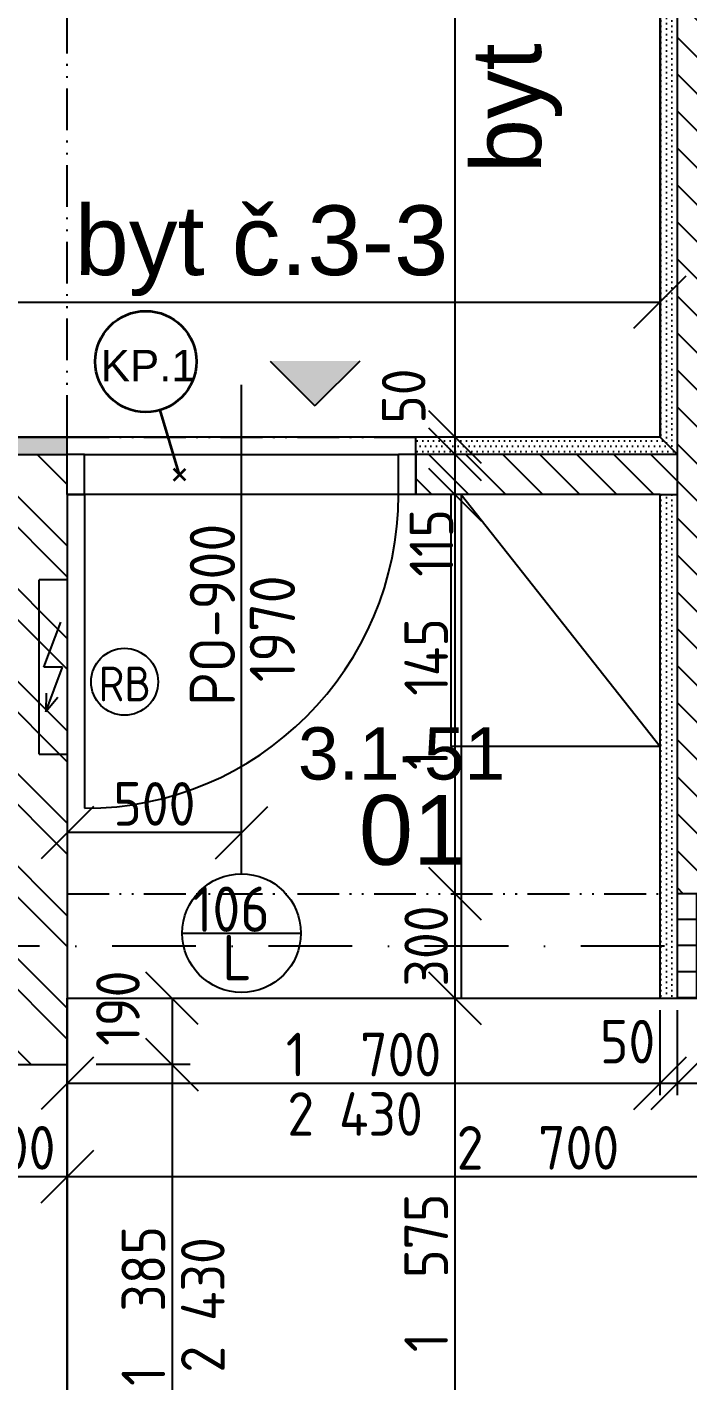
# Model space of a CAD drawing. Extents: x 4511820 to 5180432, y -1526536 to -944957.
# Drawn here: x 5027506 to 5029401, y -1163822 to -1159938 of the extents above; entities that cross this region are included whole.
import ezdxf

# ---------------------------------------------------------------- set-up
doc = ezdxf.new("R2010")
doc.units = 0
doc.header["$MEASUREMENT"] = 0
doc.linetypes.add('ACAD_ISO12W100', pattern=[22, 12, -3, 0.5, -3, 0.5, -3])
doc.linetypes.add('BODKOCIARKOVANA_3', pattern=[5.6, 3, -1.3, 0, -1.3])
doc.layers.get('0').update_dxf_attribs({"linetype": 'CONTINUOUS'})
doc.layers.get('Defpoints').update_dxf_attribs({"color": 61, "linetype": 'CONTINUOUS'})
for name, color, linetype in [('DVERE', 45, 'CONTINUOUS'), ('KÓTY', 4, 'CONTINUOUS'), ('MÚRY', 1, 'CONTINUOUS'), ('osi', 253, 'CONTINUOUS'), ('Plochy', 41, 'CONTINUOUS'), ('POPIS', 7, 'CONTINUOUS'), ('TENKÁ', 7, 'CONTINUOUS'), ('ZARIADENIE', 47, 'CONTINUOUS'), ('ZZ-elektro', 221, 'CONTINUOUS'), ('ŠRAFY', 82, 'CONTINUOUS')]:
    doc.layers.add(name, color=color, linetype=linetype)
doc.layers.add('preklady', color=74, linetype='CONTINUOUS', lineweight=35)
doc.styles.add('ARIAL', font='arial.ttf')
doc.styles.add('Style-Arial', font='arial.ttf')
doc.styles.add('STYLE1', font='isocp.shx')
doc.dimstyles.new('STANDARD-50', dxfattribs={"dimtxt": 125, "dimasz": 150, "dimexe": 10, "dimexo": 200, "dimgap": 20, "dimtad": 1, "dimdsep": 46, "dimlunit": 6, "dimtxsty": 'STYLE1', "dimblk1": 'OBLIQUE', "dimblk2": 'OBLIQUE', "dimsah": 1, "dimcen": 2.5, "dimse1": 1, "dimse2": 1, "dimadec": 0, "dimazin": 0, "dimtfac": 1, "dimtmove": 1, "dimatfit": 3, "dimldrblk": 'OBLIQUE', "dimfxl": 1, "dimtolj": 1, "dimtzin": 0, "dimarcsym": 0})
pattern_1 = [(135, (-2976355.03, 198812.926), (-53.0330086, -53.0330086), [])]

# ---------------------------------------------------------------- blocks, each defined once
blk = doc.blocks.new('_OBLIQUE')
at = {"color": 0, "linetype": 'ByBlock'}
blk.add_line((-0.5, -0.5), (0.5, 0.5), dxfattribs=at)
blk = doc.blocks.new('*D18983')
at = {"layer": 'Defpoints', "color": 0}
for p in [(5027321, -1163235.5), (5027621, -1163235.5), (5027621, -1163235.5)]:
    blk.add_point(p, dxfattribs=at)
at = {"layer": 'KÓTY', "color": 0, "lineweight": -2}
blk.add_line((5027321, -1163235.5), (5027621, -1163235.5), dxfattribs=at)
at = {"layer": 'KÓTY', "color": 0, "linetype": 'ByBlock', "lineweight": -2, "xscale": 150, "yscale": 150, "zscale": 150, "rotation": 180}
blk.add_blockref('_OBLIQUE', (5027321, -1163235.5), dxfattribs=at)
at = {"layer": 'KÓTY', "color": 0, "linetype": 'ByBlock', "lineweight": -2, "xscale": 150, "yscale": 150, "zscale": 150}
blk.add_blockref('_OBLIQUE', (5027621, -1163235.5), dxfattribs=at)
at = {"layer": 'KÓTY', "color": 0, "insert": (5027471, -1163153), "char_height": 125, "attachment_point": 5, "style": 'STYLE1'}
blk.add_mtext('\\A1;300', dxfattribs=at)
blk = doc.blocks.new('*D18999')
at = {"layer": 'Defpoints', "color": 0}
for p in [(5027621, -1162249), (5027621, -1162367.2), (5028121, -1162367.2)]:
    blk.add_point(p, dxfattribs=at)
at = {"layer": 'KÓTY', "color": 0, "lineweight": -2}
blk.add_line((5028121, -1162249), (5027621, -1162249), dxfattribs=at)
at = {"layer": 'KÓTY', "color": 0, "linetype": 'ByBlock', "lineweight": -2, "xscale": 150, "yscale": 150, "zscale": 150, "rotation": 180}
blk.add_blockref('_OBLIQUE', (5027621, -1162249), dxfattribs=at)
at = {"layer": 'KÓTY', "color": 0, "linetype": 'ByBlock', "lineweight": -2, "xscale": 150, "yscale": 150, "zscale": 150}
blk.add_blockref('_OBLIQUE', (5028121, -1162249), dxfattribs=at)
at = {"layer": 'KÓTY', "color": 0, "insert": (5027871, -1162166.5), "char_height": 125, "attachment_point": 5, "style": 'STYLE1'}
blk.add_mtext('\\A1;500', dxfattribs=at)
blk = doc.blocks.new('*D19015')
at = {"layer": 'Defpoints', "color": 0}
for p in [(5029413.5, -1156114.2), (5028733, -1161114.2), (5029413.5, -1161114.2)]:
    blk.add_point(p, dxfattribs=at)
at = {"layer": 'KÓTY', "color": 0, "lineweight": -2}
blk.add_line((5028733, -1156114.2), (5028733, -1161114.2), dxfattribs=at)
at = {"layer": 'KÓTY', "color": 0, "linetype": 'ByBlock', "lineweight": -2, "xscale": 150, "yscale": 150, "zscale": 150}
for p, rotation in [((5028733, -1156114.2), 90), ((5028733, -1161114.2), 270)]:
    blk.add_blockref('_OBLIQUE', p, dxfattribs=dict(at, rotation=rotation))
at = {"layer": 'KÓTY', "color": 0, "insert": (5028650.5, -1158614.2), "char_height": 125, "attachment_point": 5, "rotation": 90, "style": 'STYLE1'}
blk.add_mtext('\\A1;5ﾠ000', dxfattribs=at)
blk = doc.blocks.new('*D19016')
at = {"layer": 'Defpoints', "color": 0}
for p in [(5028971, -1161114.2), (5028733, -1161164.2), (5028996, -1161164.2)]:
    blk.add_point(p, dxfattribs=at)
at = {"layer": 'KÓTY', "color": 0, "lineweight": -2}
blk.add_line((5028733, -1161114.2), (5028733, -1161164.2), dxfattribs=at)
at = {"layer": 'KÓTY', "color": 0, "linetype": 'ByBlock', "lineweight": -2, "xscale": 150, "yscale": 150, "zscale": 150}
for p, rotation in [((5028733, -1161114.2), 90), ((5028733, -1161164.2), 270)]:
    blk.add_blockref('_OBLIQUE', p, dxfattribs=dict(at, rotation=rotation))
at = {"layer": 'KÓTY', "color": 0, "insert": (5028586, -1160997), "char_height": 125, "attachment_point": 5, "rotation": 90, "style": 'STYLE1'}
blk.add_mtext('\\A1;50', dxfattribs=at)
blk = doc.blocks.new('*D19017')
at = {"layer": 'Defpoints', "color": 0}
for p in [(5028996, -1161164.2), (5028733, -1161279.2), (5028996, -1161279.2)]:
    blk.add_point(p, dxfattribs=at)
at = {"layer": 'KÓTY', "color": 0, "lineweight": -2}
blk.add_line((5028733, -1161164.2), (5028733, -1161279.2), dxfattribs=at)
at = {"layer": 'KÓTY', "color": 0, "linetype": 'ByBlock', "lineweight": -2, "xscale": 150, "yscale": 150, "zscale": 150}
for p, rotation in [((5028733, -1161164.2), 90), ((5028733, -1161279.2), 270)]:
    blk.add_blockref('_OBLIQUE', p, dxfattribs=dict(at, rotation=rotation))
at = {"layer": 'KÓTY', "color": 0, "insert": (5028665.5, -1161418), "char_height": 125, "attachment_point": 5, "rotation": 90, "style": 'STYLE1'}
blk.add_mtext('\\A1;115', dxfattribs=at)
blk = doc.blocks.new('*D19018')
at = {"layer": 'Defpoints', "color": 0}
for p in [(5029321, -1161279.2), (5028733, -1162424.2), (5029321, -1162424.2)]:
    blk.add_point(p, dxfattribs=at)
at = {"layer": 'KÓTY', "color": 0, "lineweight": -2}
blk.add_line((5028733, -1161279.2), (5028733, -1162424.2), dxfattribs=at)
at = {"layer": 'KÓTY', "color": 0, "linetype": 'ByBlock', "lineweight": -2, "xscale": 150, "yscale": 150, "zscale": 150}
for p, rotation in [((5028733, -1161279.2), 90), ((5028733, -1162424.2), 270)]:
    blk.add_blockref('_OBLIQUE', p, dxfattribs=dict(at, rotation=rotation))
at = {"layer": 'KÓTY', "color": 0, "insert": (5028650.5, -1161851.7), "char_height": 125, "attachment_point": 5, "rotation": 90, "style": 'STYLE1'}
blk.add_mtext('\\A1;1ﾠ145', dxfattribs=at)
blk = doc.blocks.new('*D19019')
at = {"layer": 'Defpoints', "color": 0}
for p in [(5028733, -1162424.2), (5028733, -1162724.2), (5028733, -1162724.2)]:
    blk.add_point(p, dxfattribs=at)
at = {"layer": 'KÓTY', "color": 0, "lineweight": -2}
blk.add_line((5028733, -1162424.2), (5028733, -1162724.2), dxfattribs=at)
at = {"layer": 'KÓTY', "color": 0, "linetype": 'ByBlock', "lineweight": -2, "xscale": 150, "yscale": 150, "zscale": 150}
for p, rotation in [((5028733, -1162424.2), 90), ((5028733, -1162724.2), 270)]:
    blk.add_blockref('_OBLIQUE', p, dxfattribs=dict(at, rotation=rotation))
at = {"layer": 'KÓTY', "color": 0, "insert": (5028650.5, -1162574.2), "char_height": 125, "attachment_point": 5, "rotation": 90, "style": 'STYLE1'}
blk.add_mtext('\\A1;300', dxfattribs=at)
blk = doc.blocks.new('*D19020')
at = {"layer": 'Defpoints', "color": 0}
for p in [(5028733, -1162724.2), (5028733, -1164299.2), (5028733, -1164299.2)]:
    blk.add_point(p, dxfattribs=at)
at = {"layer": 'KÓTY', "color": 0, "lineweight": -2}
blk.add_line((5028733, -1162724.2), (5028733, -1164299.2), dxfattribs=at)
at = {"layer": 'KÓTY', "color": 0, "linetype": 'ByBlock', "lineweight": -2, "xscale": 150, "yscale": 150, "zscale": 150}
for p, rotation in [((5028733, -1162724.2), 90), ((5028733, -1164299.2), 270)]:
    blk.add_blockref('_OBLIQUE', p, dxfattribs=dict(at, rotation=rotation))
at = {"layer": 'KÓTY', "color": 0, "insert": (5028650.5, -1163511.7), "char_height": 125, "attachment_point": 5, "rotation": 90, "style": 'STYLE1'}
blk.add_mtext('\\A1;1ﾠ575', dxfattribs=at)
blk = doc.blocks.new('*D19021')
at = {"layer": 'Defpoints', "color": 0}
for p in [(5027621, -1162724.2), (5029321, -1162724.2), (5029321, -1162968)]:
    blk.add_point(p, dxfattribs=at)
at = {"layer": 'KÓTY', "color": 0, "lineweight": -2}
blk.add_line((5027621, -1162968), (5029321, -1162968), dxfattribs=at)
at = {"layer": 'KÓTY', "color": 0, "linetype": 'ByBlock', "lineweight": -2, "xscale": 150, "yscale": 150, "zscale": 150, "rotation": 180}
blk.add_blockref('_OBLIQUE', (5027621, -1162968), dxfattribs=at)
at = {"layer": 'KÓTY', "color": 0, "linetype": 'ByBlock', "lineweight": -2, "xscale": 150, "yscale": 150, "zscale": 150}
blk.add_blockref('_OBLIQUE', (5029321, -1162968), dxfattribs=at)
at = {"layer": 'KÓTY', "color": 0, "insert": (5028471, -1162885.5), "char_height": 125, "attachment_point": 5, "style": 'STYLE1'}
blk.add_mtext('\\A1;1ﾠ700', dxfattribs=at)
blk = doc.blocks.new('*D19022')
at = {"layer": 'Defpoints', "color": 0}
for p in [(5029321, -1162724.2), (5029371, -1162724.2), (5029371, -1162968)]:
    blk.add_point(p, dxfattribs=at)
at = {"layer": 'KÓTY', "color": 0, "lineweight": -2}
blk.add_line((5029321, -1162968), (5029371, -1162968), dxfattribs=at)
at = {"layer": 'KÓTY', "color": 0, "linetype": 'ByBlock', "lineweight": -2, "xscale": 150, "yscale": 150, "zscale": 150, "rotation": 180}
blk.add_blockref('_OBLIQUE', (5029321, -1162968), dxfattribs=at)
at = {"layer": 'KÓTY', "color": 0, "linetype": 'ByBlock', "lineweight": -2, "xscale": 150, "yscale": 150, "zscale": 150}
blk.add_blockref('_OBLIQUE', (5029371, -1162968), dxfattribs=at)
at = {"layer": 'KÓTY', "color": 0, "insert": (5029228, -1162848.5), "char_height": 125, "attachment_point": 5, "style": 'STYLE1'}
blk.add_mtext('\\A1;50', dxfattribs=at)
blk = doc.blocks.new('*D19024')
at = {"layer": 'Defpoints', "color": 0}
for p in [(5027621, -1162724.2), (5027621, -1162914.2), (5027922, -1162914.2)]:
    blk.add_point(p, dxfattribs=at)
at = {"layer": 'KÓTY', "color": 0, "lineweight": -2}
blk.add_line((5027922, -1162724.2), (5027922, -1162914.2), dxfattribs=at)
at = {"layer": 'KÓTY', "color": 0, "linetype": 'ByBlock', "lineweight": -2, "xscale": 150, "yscale": 150, "zscale": 150}
for p, rotation in [((5027922, -1162724.2), 90), ((5027922, -1162914.2), 270)]:
    blk.add_blockref('_OBLIQUE', p, dxfattribs=dict(at, rotation=rotation))
at = {"layer": 'KÓTY', "color": 0, "insert": (5027766.5, -1162752.5), "char_height": 125, "attachment_point": 5, "rotation": 90, "style": 'STYLE1'}
blk.add_mtext('\\A1;190', dxfattribs=at)
blk = doc.blocks.new('*D19025')
at = {"layer": 'Defpoints', "color": 0}
for p in [(5027621, -1162914.2), (5027621, -1164299.2), (5027922, -1164299.2)]:
    blk.add_point(p, dxfattribs=at)
at = {"layer": 'KÓTY', "color": 0, "lineweight": -2}
blk.add_line((5027922, -1162914.2), (5027922, -1164299.2), dxfattribs=at)
at = {"layer": 'KÓTY', "color": 0, "linetype": 'ByBlock', "lineweight": -2, "xscale": 150, "yscale": 150, "zscale": 150}
for p, rotation in [((5027922, -1162914.2), 90), ((5027922, -1164299.2), 270)]:
    blk.add_blockref('_OBLIQUE', p, dxfattribs=dict(at, rotation=rotation))
at = {"layer": 'KÓTY', "color": 0, "insert": (5027839.5, -1163606.7), "char_height": 125, "attachment_point": 5, "rotation": 90, "style": 'STYLE1'}
blk.add_mtext('\\A1;1ﾠ385', dxfattribs=at)
blk = doc.blocks.new('*D20548')
at = {"layer": 'Defpoints', "color": 0}
for p in [(5029321, -1160727), (5018731, -1161114.2), (5029321, -1161114.2)]:
    blk.add_point(p, dxfattribs=at)
at = {"layer": 'KÓTY', "color": 0, "lineweight": -2}
blk.add_line((5018731, -1160727), (5029321, -1160727), dxfattribs=at)
at = {"layer": 'KÓTY', "color": 0, "linetype": 'ByBlock', "lineweight": -2, "xscale": 150, "yscale": 150, "zscale": 150, "rotation": 180}
blk.add_blockref('_OBLIQUE', (5018731, -1160727), dxfattribs=at)
at = {"layer": 'KÓTY', "color": 0, "linetype": 'ByBlock', "lineweight": -2, "xscale": 150, "yscale": 150, "zscale": 150}
blk.add_blockref('_OBLIQUE', (5029321, -1160727), dxfattribs=at)
at = {"layer": 'KÓTY', "color": 0, "insert": (5024026, -1160644.5), "char_height": 125, "attachment_point": 5, "style": 'STYLE1'}
blk.add_mtext('\\A1;10ﾠ590', dxfattribs=at)
blk = doc.blocks.new('*D21972')
at = {"layer": 'Defpoints', "color": 0}
for p in [(5027621, -1163235.5), (5030321, -1163235.5), (5030321, -1163235.5)]:
    blk.add_point(p, dxfattribs=at)
at = {"layer": 'KÓTY', "color": 0, "lineweight": -2}
blk.add_line((5027621, -1163235.5), (5030321, -1163235.5), dxfattribs=at)
at = {"layer": 'KÓTY', "color": 0, "linetype": 'ByBlock', "lineweight": -2, "xscale": 150, "yscale": 150, "zscale": 150, "rotation": 180}
blk.add_blockref('_OBLIQUE', (5027621, -1163235.5), dxfattribs=at)
at = {"layer": 'KÓTY', "color": 0, "linetype": 'ByBlock', "lineweight": -2, "xscale": 150, "yscale": 150, "zscale": 150}
blk.add_blockref('_OBLIQUE', (5030321, -1163235.5), dxfattribs=at)
at = {"layer": 'KÓTY', "color": 0, "insert": (5028971, -1163153), "char_height": 125, "attachment_point": 5, "style": 'STYLE1'}
blk.add_mtext('\\A1;2ﾠ700', dxfattribs=at)
blk = doc.blocks.new('*D21973')
at = {"layer": 'Defpoints', "color": 0}
for p in [(5029371, -1162724.2), (5030321, -1162724.2), (5030321, -1162968)]:
    blk.add_point(p, dxfattribs=at)
at = {"layer": 'KÓTY', "color": 0, "lineweight": -2}
blk.add_line((5029371, -1162968), (5030321, -1162968), dxfattribs=at)
at = {"layer": 'KÓTY', "color": 0, "linetype": 'ByBlock', "lineweight": -2, "xscale": 150, "yscale": 150, "zscale": 150, "rotation": 180}
blk.add_blockref('_OBLIQUE', (5029371, -1162968), dxfattribs=at)
at = {"layer": 'KÓTY', "color": 0, "linetype": 'ByBlock', "lineweight": -2, "xscale": 150, "yscale": 150, "zscale": 150}
blk.add_blockref('_OBLIQUE', (5030321, -1162968), dxfattribs=at)
at = {"layer": 'KÓTY', "color": 0, "insert": (5029846, -1162885.5), "char_height": 125, "attachment_point": 5, "style": 'STYLE1'}
blk.add_mtext('\\A1;950', dxfattribs=at)

msp = doc.modelspace()

# ---------------------------------------------------------------- hatches: boundary and pattern name
at = {"layer": 'TENKÁ'}
h = msp.add_hatch(color=256, dxfattribs=at)
h.dxf.hatch_style = 1
h.paths.add_polyline_path([(5028459.91, -1160896.281), (5028203.09, -1160896.281), (5028331.5, -1161024.691)])
at = {"layer": 'ŠRAFY'}
h = msp.add_hatch(dxfattribs=at)
h.set_pattern_fill('DOTS', color=256, scale=250, angle=90)
h.set_pattern_definition([(90, (-71441.844, -23850), (-15.625, 7.8125), [0, -15.625])])
h.paths.add_polyline_path([(5029321, -1159864.191), (5029321, -1161114.191), (5029371, -1161164.191), (5029371, -1159864.191)])
at = {"layer": 'ŠRAFY', "ltscale": 0.25}
h = msp.add_hatch(dxfattribs=at)
h.set_pattern_fill('ANSI31', color=256, scale=600, angle=90, style=0)
h.set_pattern_definition(pattern_1)
h.paths.add_polyline_path([(5029371, -1159864.191), (5029371, -1162424.191), (5029486, -1162424.191), (5029486, -1160539.191), (5029486, -1160424.191), (5029486, -1159864.191)])
at = {"layer": 'ŠRAFY'}
h = msp.add_hatch(dxfattribs=at)
h.set_pattern_fill('DOTS', color=256, scale=250)
h.paths.add_polyline_path([(5027621, -1161114.191), (5019841, -1161114.191), (5019841, -1161164.191), (5027621, -1161164.191)])
h = msp.add_hatch(dxfattribs=at)
h.set_pattern_fill('DOTS', color=256, scale=250)
h.paths.add_polyline_path([(5028621, -1161114.191), (5028621, -1161164.191), (5029371, -1161164.191), (5029321, -1161114.191)])
h = msp.add_hatch(dxfattribs=at)
h.set_pattern_fill('ANSI32', color=256, scale=500, angle=90)
h.set_pattern_definition([(135, (515810.9, 44482.1), (-132.5825215, -132.5825215), []), (135, (515810.9, 44570.48), (-132.5825215, -132.5825215), [])])
h.paths.add_polyline_path([(5027621, -1162914.191), (5027621, -1161279.191), (5027621, -1161164.191), (5027321, -1161164.191), (5027321, -1161279.191), (5027321, -1162799.191), (5027321, -1162914.191)])
at = {"layer": 'ŠRAFY', "ltscale": 0.25}
h = msp.add_hatch(dxfattribs=at)
h.set_pattern_fill('ANSI31', color=256, scale=600, angle=90, style=0)
h.set_pattern_definition(pattern_1)
h.paths.add_polyline_path([(5028621, -1161279.191), (5029321, -1161279.191), (5029371, -1161279.191), (5029371, -1161164.191), (5028621, -1161164.191)])
at = {"layer": 'ŠRAFY'}
h = msp.add_hatch(dxfattribs=at)
h.set_pattern_fill('DOTS', color=256, scale=250, angle=90)
h.set_pattern_definition([(90, (-71441.844, -23850), (-15.625, 7.8125), [0, -15.625])])
h.paths.add_polyline_path([(5029371, -1161279.191), (5029321, -1161279.191), (5029321, -1162724.191), (5029371, -1162724.191)])
at = {"layer": 'ŠRAFY', "ltscale": 0.25}
h = msp.add_hatch(dxfattribs=at)
h.set_pattern_fill('ANSI37', color=256, scale=600, angle=45)
h.set_pattern_definition([(90, (-3307273.674, 668852.734), (-75, 1e-14), []), (180, (-3307273.674, 668852.734), (-1e-14, -75), [])])
h.paths.add_polyline_path([(5029486, -1162424.191), (5029371, -1162424.191), (5029371, -1162724.191), (5030621, -1162724.191), (5030736, -1162724.191), (5031336, -1162724.191), (5031756, -1162724.191), (5032006, -1162724.191), (5032106, -1162724.191), (5032356, -1162724.191), (5032756, -1162724.191), (5033356, -1162724.191), (5033956, -1162724.191), (5034006, -1162724.191), (5034121, -1162724.191), (5034121, -1162424.191), (5033291, -1162424.191), (5033176, -1162424.191), (5031961, -1162424.191), (5031846, -1162424.191), (5031821, -1162424.191), (5031776, -1162424.191), (5029511, -1162424.191)])

# ---------------------------------------------------------------- linework, layer by layer
at = {"layer": 'DVERE', "ltscale": 0.25}
for p, q in [((5028121, -1162367.191), (5028121, -1160964.535)), ((5027951, -1162537.191), (5028291, -1162537.191))]:
    msp.add_line(p, q, dxfattribs=at)
at = {"layer": 'DVERE'}
for p, q in [((5027671, -1161164.191), (5028571, -1161164.191)), ((5028571, -1161279.191), (5027671, -1161279.191)), ((5027671, -1161279.191), (5027671, -1162179.191))]:
    msp.add_line(p, q, dxfattribs=at)
at = {"layer": 'DVERE', "ltscale": 0.25}
msp.add_circle((5028121, -1162537.191), 170, dxfattribs=at)
at = {"layer": 'DVERE'}
msp.add_arc((5027671, -1161279.191), 900, 270, 0, dxfattribs=at)
at = {"layer": 'KÓTY'}
for p, q in [((5029321, -1161114.191), (5029371, -1161164.191)), ((5029321, -1163002.5), (5029321, -1162758.691)), ((5029371, -1163002.5), (5029371, -1162758.691)), ((5027973.5, -1162914.191), (5027704.5, -1162914.191))]:
    msp.add_line(p, q, dxfattribs=at)
at = {"layer": 'MÚRY'}
for p, q in [((5029321, -1161114.191), (5029321, -1159864.191)), ((5019841, -1161114.191), (5027621, -1161114.191)), ((5027621, -1161164.191), (5027621, -1161114.191)), ((5029321, -1161114.191), (5028621, -1161114.191)), ((5028621, -1161164.191), (5028621, -1161114.191)), ((5027671, -1161164.191), (5027621, -1161164.191)), ((5027671, -1161279.191), (5027671, -1161164.191)), ((5028571, -1161279.191), (5028571, -1161164.191)), ((5028621, -1161164.191), (5028571, -1161164.191)), ((5027621, -1161279.191), (5027621, -1162914.191)), ((5027621, -1161279.191), (5027671, -1161279.191)), ((5029321, -1161279.191), (5028571, -1161279.191)), ((5029321, -1162724.191), (5029321, -1161279.191)), ((5029321, -1162724.191), (5030321, -1162724.191))]:
    msp.add_line(p, q, dxfattribs=at)
at = {"layer": 'MÚRY', "ltscale": 0.25}
msp.add_line((5027221, -1162914.191), (5027621, -1162914.191), dxfattribs=at)
at = {"layer": 'osi', "linetype": 'BODKOCIARKOVANA_3', "ltscale": 80}
msp.add_line((5041881, -1162574.191), (4978211, -1162574.191), dxfattribs=at)
at = {"layer": 'Plochy'}
for points in [[(5018731, -1161114.191), (5018731, -1159614.191), (5021281, -1159614.191), (5021281, -1158614.191), (5020981, -1158614.191), (5020981, -1156114.191), (5022891, -1156114.191), (5022891, -1159614.191), (5023141, -1159614.191), (5023141, -1159174.191), (5024341, -1159174.191), (5024341, -1159454.191), (5025441, -1159454.191), (5025441, -1159614.191), (5025641, -1159614.191), (5025641, -1158064.191), (5027441, -1158064.191), (5027441, -1156114.191), (5029321, -1156114.191), (5029321, -1161114.191)], [(5029321, -1161279.191), (5027621, -1161279.191), (5027621, -1162724.191), (5029321, -1162724.191)], [(5030736, -1164299.191), (5027621, -1164299.191), (5027621, -1162724.191), (5030321, -1162724.191), (5030321, -1163324.191), (5030736, -1163324.191), (5030736, -1162724.191), (5033956, -1162724.191), (5033956, -1167799.191), (5030736, -1167799.191)], [(5027321, -1164594.191), (5026276, -1164594.191), (5026276, -1162914.191), (5027621, -1162914.191), (5027621, -1164299.191), (5027321, -1164299.191)]]:
    msp.add_lwpolyline(points, close=True, dxfattribs=at)
at = {"layer": 'preklady'}
for p, q in [((5027943.5, -1161222.5), (5027887.974, -1161036.85)), ((5027926.883, -1161239.117), (5027960.117, -1161205.883)), ((5027960.118, -1161239.118), (5027926.884, -1161205.884))]:
    msp.add_line(p, q, dxfattribs=at)
at = {"layer": 'preklady', "ltscale": 0.25}
msp.add_circle((5027846.425, -1160897.93), 145, dxfattribs=at)
at = {"layer": 'TENKÁ', "linetype": 'ACAD_ISO12W100', "ltscale": 10}
for p, q in [((5027621, -1161114.191), (5027621, -1156114.191)), ((5027621, -1161114.191), (5028621, -1161114.191)), ((5027621, -1162424.191), (5029321, -1162424.191)), ((5027621, -1162724.191), (5029321, -1162724.191)), ((5027621, -1162914.191), (5027621, -1164299.191))]:
    msp.add_line(p, q, dxfattribs=at)
at = {"layer": 'TENKÁ'}
for p, q in [((5029371, -1162724.191), (5029371, -1159664.191)), ((5028203.09, -1160896.281), (5028331.5, -1161024.691)), ((5028459.91, -1160896.281), (5028331.5, -1161024.691)), ((5019841, -1161164.191), (5027621, -1161164.191)), ((5027621, -1161279.191), (5027621, -1161164.191)), ((5027621, -1161279.191), (5027621, -1161164.191)), ((5029371, -1161164.191), (5028621, -1161164.191)), ((5028621, -1161279.191), (5028621, -1161164.191)), ((5029321, -1161279.191), (5029371, -1161279.191)), ((5029486, -1162424.191), (5029371, -1162424.191))]:
    msp.add_line(p, q, dxfattribs=at)
at = {"layer": 'TENKÁ', "ltscale": 0.25}
msp.add_line((5028621, -1161164.191), (5028621, -1161279.191), dxfattribs=at)
at = {"layer": 'ZARIADENIE'}
for p, q in [((5028721, -1161279.191), (5028721, -1162001.691)), ((5028751, -1161279.191), (5028751, -1162724.191)), ((5028751, -1161279.191), (5029321, -1162001.691)), ((5029321, -1162001.691), (5028721, -1162001.691)), ((5028751, -1162724.191), (5029321, -1162724.191))]:
    msp.add_line(p, q, dxfattribs=at)
at = {"layer": 'ZZ-elektro'}
for p, q in [((5027541, -1162024.191), (5027541, -1161524.191)), ((5027621, -1161524.191), (5027541, -1161524.191)), ((5027554.17, -1161774.191), (5027602.454, -1161645.698)), ((5027607.883, -1161774.191), (5027554.17, -1161774.191)), ((5027559.599, -1161902.685), (5027607.883, -1161774.191)), ((5027560.922, -1161849.378), (5027559.599, -1161902.685)), ((5027593.708, -1161861.698), (5027559.599, -1161902.685)), ((5027541, -1162024.191), (5027621, -1162024.191))]:
    msp.add_line(p, q, dxfattribs=at)
msp.add_circle((5027785.568, -1161816.277), 96, dxfattribs=at)

# ---------------------------------------------------------------- texts
at = {"layer": 'DVERE', "style": 'STYLE1'}
for s, p in [('106', (5027978.97, -1162533.691)), ('L', (5028065.97, -1162672.328))]:
    msp.add_text(s, height=130, dxfattribs=at).set_placement(p)
at = {"layer": 'KÓTY', "insert": (5028446.519, -1163055.994), "char_height": 125, "attachment_point": 5, "style": 'STYLE1'}
msp.add_mtext('\\A1;2 430', dxfattribs=at)
at = {"layer": 'KÓTY', "insert": (5028009.994, -1163603.684), "char_height": 125, "attachment_point": 5, "rotation": 90, "style": 'STYLE1'}
msp.add_mtext('\\A1;2 430', dxfattribs=at)
at = {"layer": 'POPIS', "color": 132, "ltscale": 0.25, "style": 'Style-Arial'}
msp.add_text('byt č.3-2', height=200, rotation=90, dxfattribs=at).set_placement((5028979.97, -1160357.537))
msp.add_text('byt č.3-3', height=200, dxfattribs=at).set_placement((5027642.459, -1160649.914))
at = {"layer": 'POPIS', "lineweight": 40, "ltscale": 0.25, "style": 'ARIAL'}
for s, height, p in [('3.1-51', 150, (5028282.769, -1162096.77)), ('01', 200, (5028457.311, -1162341.27))]:
    msp.add_text(s, height=height, dxfattribs=at).set_placement(p)
at = {"layer": 'preklady', "linetype": 'Continuous', "lineweight": 20, "style": 'ARIAL'}
msp.add_text('KP.1', height=90, dxfattribs=at).set_placement((5027717.161, -1160954.187))
at = {"layer": 'TENKÁ', "linetype": 'Continuous', "style": 'STYLE1'}
for s, p in [('PO-900', (5028102.417, -1161885.106)), ('1970', (5028274.524, -1161817.38))]:
    msp.add_text(s, height=130, rotation=90, dxfattribs=at).set_placement(p)
at = {"layer": 'ZZ-elektro', "style": 'STYLE1'}
msp.add_text('RB', height=100, dxfattribs=at).set_placement((5027710.94, -1161872.476))

# ---------------------------------------------------------------- dimensions: what is measured, and where the dimension line sits
at = {"layer": 'KÓTY'}
for base, p1, p2, picture, middle in [((5028733, -1161114.191), (5029413.5, -1156114.191), (5029413.5, -1161114.191), '*D19015', (5028650.457, -1158614.191)), ((5028733, -1162424.191), (5029321, -1161279.191), (5029321, -1162424.191), '*D19018', (5028650.457, -1161851.691)), ((5028733, -1162724.191), (5028733, -1162424.191), (5028733, -1162724.191), '*D19019', (5028650.5, -1162574.191)), ((5028733, -1164299.191), (5028733, -1162724.191), (5028733, -1164299.191), '*D19020', (5028650.457, -1163511.691)), ((5027922, -1164299.191), (5027621, -1162914.191), (5027621, -1164299.191), '*D19025', (5027839.457, -1163606.691))]:
    dim = msp.add_linear_dim(base=base, p1=p1, p2=p2, angle=90, dimstyle='STANDARD-50', dxfattribs=at)
    dim.commit()
    dim.dimension.update_dxf_attribs({"geometry": picture, "text_midpoint": middle})
for base, p1, p2, picture, middle in [((5029321, -1160727), (5018731, -1161114.191), (5029321, -1161114.191), '*D20548', (5024026, -1160644.457)), ((5030321, -1162968), (5029371, -1162724.191), (5030321, -1162724.191), '*D21973', (5029846, -1162885.5)), ((5030321, -1163235.5), (5027621, -1163235.5), (5030321, -1163235.5), '*D21972', (5028971, -1163152.957))]:
    dim = msp.add_linear_dim(base=base, p1=p1, p2=p2, dimstyle='STANDARD-50', override={"dimtxsty": 'STYLE1', "dimldrblk": 'OBLIQUE'}, dxfattribs=at)
    dim.commit()
    dim.dimension.update_dxf_attribs({"geometry": picture, "text_midpoint": middle})
for base, p1, p2, picture, middle in [((5028733, -1161164.191), (5028971, -1161114.191), (5028996, -1161164.191), '*D19016', (5028668.5, -1160997)), ((5028733, -1161279.191), (5028996, -1161164.191), (5028996, -1161279.191), '*D19017', (5028748, -1161418)), ((5027922, -1162914.191), (5027621, -1162724.191), (5027621, -1162914.191), '*D19024', (5027849, -1162752.5))]:
    dim = msp.add_linear_dim(base=base, p1=p1, p2=p2, angle=90, dimstyle='STANDARD-50', dxfattribs=at)
    dim.commit()
    dim.dimension.update_dxf_attribs({"geometry": picture, "text_midpoint": middle, "dimtype": 160})
for base, p1, p2, picture, middle in [((5027621, -1162249), (5028121, -1162367.191), (5027621, -1162367.191), '*D18999', (5027871, -1162166.5)), ((5029321, -1162968), (5027621, -1162724.191), (5029321, -1162724.191), '*D19021', (5028471, -1162885.457)), ((5027621, -1163235.5), (5027321, -1163235.5), (5027621, -1163235.5), '*D18983', (5027471, -1163153))]:
    dim = msp.add_linear_dim(base=base, p1=p1, p2=p2, dimstyle='STANDARD-50', dxfattribs=at)
    dim.commit()
    dim.dimension.update_dxf_attribs({"geometry": picture, "text_midpoint": middle})
dim = msp.add_linear_dim(base=(5029371, -1162968), p1=(5029321, -1162724.191), p2=(5029371, -1162724.191), dimstyle='STANDARD-50', dxfattribs=at)
dim.commit()
dim.dimension.update_dxf_attribs({"geometry": '*D19022', "text_midpoint": (5029228, -1162931), "dimtype": 160})

doc.saveas('drawing.dxf')
